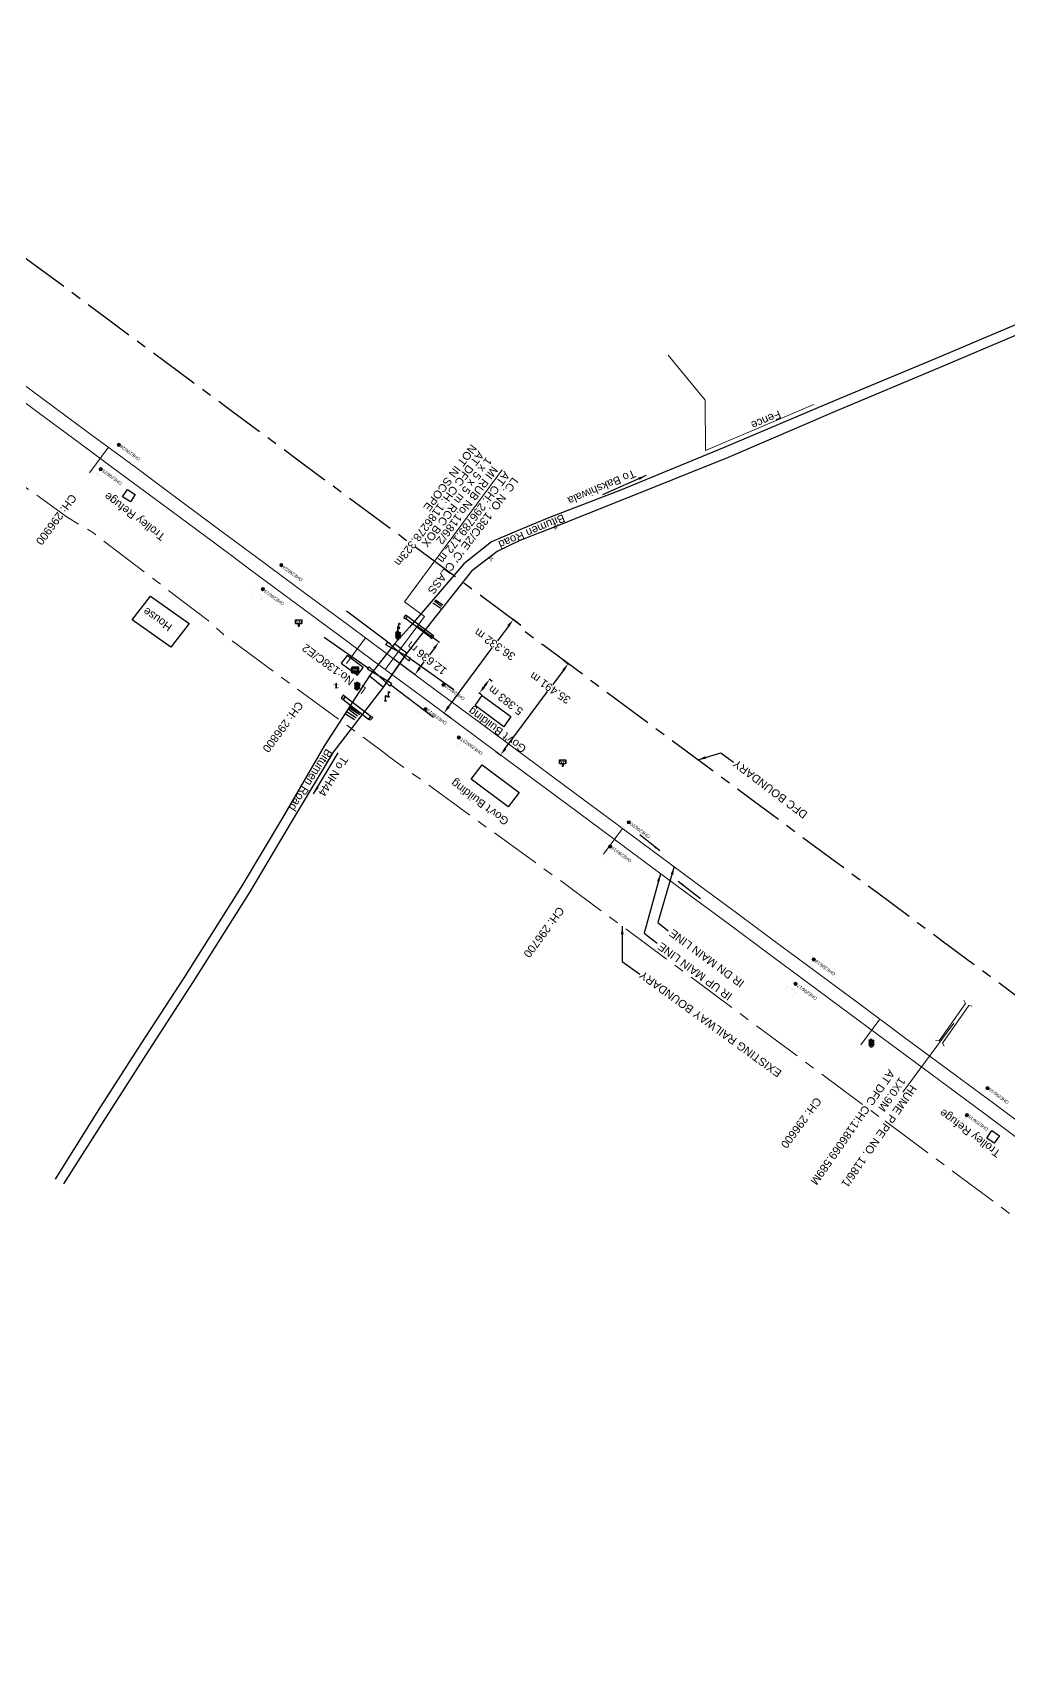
# Model space of a CAD drawing. Header units: metres. Extents: x 646303 to 662875, y 3366650 to 3378730.
# Drawn here: x 647268 to 647573, y 3377580 to 3378086 of the extents above; entities that cross this region are included whole.
import ezdxf
from ezdxf.enums import TextEntityAlignment as Align

# ---------------------------------------------------------------- set-up
doc = ezdxf.new("R2010")
doc.units = ezdxf.units.M
doc.header["$MEASUREMENT"] = 0
doc.header["$PDMODE"] = 3
doc.header["$PDSIZE"] = 0.5
doc.linetypes.add('CENTER', pattern=[50.8, 31.75, -6.35, 6.35, -6.35])
for name, color, linetype in [('ARCH', 7, 'Continuous'), ('DFCC Boundary', 6, 'CENTER'), ('Dimension', 10, 'Continuous'), ('Gate', 251, 'Continuous'), ('GOVT_BUILDING', 251, 'Continuous'), ('GRILL', 251, 'Continuous'), ('LAMP_POST', 7, 'Continuous'), ('LOCK', 251, 'Continuous'), ('NAME_BOARD', 251, 'Continuous'), ('PAVERS', 7, 'Continuous'), ('RESIDENTIAL_BL_PUC', 251, 'Continuous'), ('SIGN_BOARD', 251, 'Continuous'), ('SUB_ROAD_EDGE', 34, 'Continuous'), ('TOPO_GATE', 251, 'Continuous'), ('TOPO_HAND_PUMP', 8, 'Continuous'), ('TOPO_TEXT', 251, 'Continuous'), ('TRANSFORMER', 251, 'Continuous'), ('TROLLEY_STAND', 7, 'Continuous')]:
    doc.layers.add(name, color=color, linetype=linetype)
for name, color, linetype, lineweight in [('BRIDGE DETAILS PLAN', 7, 'Continuous', 0), ('Existing Chainage', 7, 'Continuous', 0), ('Existing IR Track', 143, 'Continuous', 0), ('Existing Railway Boundary', 7, 'CENTER', 0), ('FENCE', 251, 'F-LINE', 0), ('flow direction', 7, 'Continuous', 0), ('LC DETAILS IN PLAN', 7, 'Continuous', 0), ('OHE MAST', 8, 'Continuous', 0), ('OHE MAST TEXT', 8, 'Continuous', 0)]:
    doc.layers.add(name, color=color, linetype=linetype, lineweight=lineweight)
doc.styles.add('CUT-FILL', font='cut-fill.shx', dxfattribs={"height": 2})
doc.styles.add('NB', font='swissbo.ttf', dxfattribs={"height": 1.5})
doc.styles.get("Standard").update_dxf_attribs({"font": 'arial.ttf'})
doc.styles.add('Style-Arial', font='arial.ttf')
doc.linetypes.add('F-LINE', pattern='A,0.6,["X",Standard,S=0.3,R=0,X=0,Y=-0.15],0.1', length=0.7)
doc.dimstyles.new('DIM', dxfattribs={"dimtxt": 2.5, "dimasz": 2.5, "dimexe": 0.18, "dimexo": 0.0625, "dimgap": 0.09, "dimtad": 0, "dimtih": 1, "dimtoh": 1, "dimdec": 3, "dimzin": 0, "dimdsep": 46, "dimtxsty": 'Standard', "dimcen": 0.09, "dimadec": 0, "dimazin": 0, "dimtfac": 1, "dimtdec": 3, "dimtofl": 0, "dimtmove": 0, "dimatfit": 3, "dimfxl": 1, "dimtolj": 1, "dimtzin": 0, "dimarcsym": 0})
doc.dimstyles.new('ISO-25', dxfattribs={"dimtxt": 2.5, "dimasz": 2.5, "dimexe": 1.25, "dimexo": 0.625, "dimtad": 1, "dimtxsty": 'Standard', "dimcen": 2.5, "dimadec": 0, "dimazin": 0, "dimtfac": 1, "dimtmove": 0, "dimatfit": 3, "dimfxl": 1, "dimarcsym": 0})

# ---------------------------------------------------------------- blocks, each defined once
blk = doc.blocks.new('GT')
at = {"layer": 'Gate'}
for p, q in [((-0.5, -0.5), (-0.5, 0.5)), ((-0.5, 0.5), (0.5, -0.5)), ((0.5, 0.5), (0.5, -0.5))]:
    blk.add_line(p, q, dxfattribs=at)
blk.add_lwpolyline([(0.5, 0.5), (-0.5, -0.5)], dxfattribs=at)
blk = doc.blocks.new('HP')
at = {"color": 8}
for points, const_width in [([(-0.75, 1.03), (-0.75, 1.29), (0, 1.29)], 0.108), ([(0, 0.17), (0, 1.76)], 0.541), ([(-0.04, 1.67), (1.03, 1.06), (1.42, 1.03)], 0.0676)]:
    blk.add_lwpolyline(points, dxfattribs=dict(at, const_width=const_width))
at = {"color": 8, "const_width": 0.0676}
blk.add_lwpolyline([(0, 0.17), (-0.41, 0.17), (-0.41, 0), (0.41, 0), (0.41, 0.17)], close=True, dxfattribs=at)
blk = doc.blocks.new('LOCK')
for p, q in [((-0.98, 0.67, 213), (-0.98, -0.6, 213)), ((1.14, 0.67, 213), (-0.98, 0.67, 213)), ((-0.93, 0.62, 213), (-0.93, -0.55, 213)), ((1.09, 0.62, 213), (-0.93, 0.62, 213)), ((1.09, -0.55, 213), (1.09, 0.62, 213)), ((1.14, -0.6, 213), (1.14, 0.67, 213)), ((-0.98, -0.6, 213), (1.14, -0.6, 213)), ((-0.93, -0.55, 213), (1.09, -0.55, 213))]:
    blk.add_line(p, q)
at = {"style": 'CUT-FILL'}
blk.add_text('LOCK', height=0.3, dxfattribs=at).set_placement((-0.49, -0.1, 213))
blk = doc.blocks.new('LP')
for points in [[(0, 0), (0, 1.5)], [(0.25, 1.35), (0.44, 1.35)]]:
    blk.add_lwpolyline(points)
for centre, radius, start, end in [((0.07, 0.99), 0.519, 57.6425, 97.3165), ((0.34, 1.33), 0.094, 11.7012, 168.0476)]:
    blk.add_arc(centre, radius, start, end)
at = {"extrusion": (0, 0, -1)}
blk.add_ellipse((0, 0.01), major_axis=(0.308, 0), ratio=0.400495, dxfattribs=at)
blk.add_ellipse((0.35, 1.36), major_axis=(0.0017, 0.0438), ratio=0.461056, start_param=1.74022, end_param=4.575836)
blk = doc.blocks.new('NB')
for p, q in [((-0.98, 0.82), (-0.98, 1.98)), ((-0.98, 1.98), (0.98, 1.98)), ((-0.98, 0.82), (0.98, 0.82)), ((-0.13, 0.82), (-0.13, 0)), ((-0.13, 0), (0.13, 0)), ((0.13, 0.82), (0.13, 0)), ((0.98, 1.98), (0.98, 0.82))]:
    blk.add_line(p, q)
at = {"style": 'NB', "width": 1.025371}
blk.add_text('NB', height=0.988, dxfattribs=at).set_placement((0, 1.4), align=Align.MIDDLE)
blk = doc.blocks.new('SIG')
for color, points in [(1, [(-0.22, 0.42, 0.180295), (-0.01, 0.33, -0.00255), (0.01, 0.33, -0.00255), (0.02, 0.33, 0.180295), (0.23, 0.42, -0.002654), (0.25, 0.44, 0.184495), (0.33, 0.65, 1.000001), (-0.32, 0.65, 0.184495), (-0.24, 0.44, -0.002654)]), (2, [(0.23, -0.23, -0.002654), (0.25, -0.21, 0.184495), (0.33, 0.01, 1.000001), (-0.32, 0.01, 0.184495), (-0.24, -0.21, -0.002654), (-0.22, -0.23, 0.180295), (-0.01, -0.32, -0.00255), (0.01, -0.32, -0.00255), (0.02, -0.32, 0.180295)]), (3, [(0.23, -0.88, -0.002654), (0.25, -0.86, 0.184495), (0.33, -0.64, 1.000001), (-0.32, -0.64, 0.184495), (-0.24, -0.86, -0.002654), (-0.22, -0.88, 0.395599)])]:
    blk.add_hatch(color=color).paths.add_polyline_path(points)
for p, q in [((-0.31, 0.98), (-0.32, -0.9)), ((0.33, -0.9), (0.32, 0.98))]:
    blk.add_line(p, q)
for points in [[(-0.31, 0.98), (-0.81, 0.98, 0.198758), (-0.42, 0.41, 0.003814), (-0.31, 0.39, 0.003814)], [(-0.31, 0.33), (-0.81, 0.33, 0.198758), (-0.42, -0.23, 0.003727), (-0.32, -0.26, 0.003727)], [(0.32, 0.98), (0.82, 0.98, -0.198758), (0.44, 0.41, -0.003814), (0.32, 0.39, -0.003814)], [(0.32, 0.33), (0.82, 0.33, -0.198758), (0.44, -0.23, -0.003727), (0.33, -0.26, -0.003727)], [(-0.32, -0.32), (-0.81, -0.32, 0.198758), (-0.42, -0.88, 0.003639), (-0.32, -0.9)], [(0.33, -0.32), (0.82, -0.32, -0.198758), (0.44, -0.88, -0.003639), (0.33, -0.9)]]:
    blk.add_lwpolyline(points, format="xyb")
for centre, radius, start, end in [((0.01, 0.91), 0.324, 12.4049, 167.5951), ((0.01, 0.81), 0.357, 27.7578, 152.2422), ((0.01, -0.9), 0.324, 181.4572, 358.5428)]:
    blk.add_arc(centre, radius, start, end)
blk = doc.blocks.new('TSB')
at = {"const_width": 0.132}
blk.add_lwpolyline([(-0.51, 0.84), (0.54, 0.84), (0, 1.85)], close=True, dxfattribs=at)
at = {"const_width": 0.142}
blk.add_lwpolyline([(0, 0.84), (0, 0)], dxfattribs=at)
blk = doc.blocks.new('OHE MAST')
h = blk.add_hatch(color=256)
edge = h.paths.add_edge_path()
edge.add_arc((0, 0), 0.514, 0, 360)
at = {"const_width": 0.01, "flags": 128}
for points in [[(1.5, 3.5), (1.5, 2), (-1.5, 2), (-1.5, 3.5)], [(0, 2), (0, 0)]]:
    blk.add_lwpolyline(points, dxfattribs=at)
blk.add_circle((0, 0), 0.514)
blk = doc.blocks.new('*D7279')
at = {"layer": 'Defpoints', "color": 0, "transparency": 16777216}
for p in [(647410.72, 3377883.47), (647411.6, 3377882.82), (647408.4, 3377878.49, 267.94)]:
    blk.add_point(p, dxfattribs=at)
at = {"layer": 'Dimension', "color": 0, "lineweight": -2, "transparency": 16777216}
for p, q in [((647409, 3377881.15), (647409.23, 3377881.46)), ((647411.55, 3377882.85), (647410.57, 3377883.58)), ((647408.35, 3377878.53), (647407.37, 3377879.25))]:
    blk.add_line(p, q, dxfattribs=at)
at = {"layer": 'Dimension', "color": 0, "transparency": 16777216}
for points in [[(647408.67, 3377881.4), (647409.34, 3377880.9), (647407.52, 3377879.14)], [(647408.9, 3377881.71), (647409.57, 3377881.21), (647410.72, 3377883.47)]]:
    blk.add_solid(points, dxfattribs=at)
at = {"layer": 'Dimension', "color": 0, "lineweight": 0, "transparency": 16777216, "insert": (647415.76, 3377876.92), "char_height": 2.5, "attachment_point": 5, "rotation": 142}
blk.add_mtext('\\A1;5.383 m', dxfattribs=at)
blk = doc.blocks.new('*D7049')
at = {"layer": 'Defpoints', "color": 0, "transparency": 16777216}
for p in [(647388.18, 3377900.15), (647394.91, 3377895.17), (647380.66, 3377889.99)]:
    blk.add_point(p, dxfattribs=at)
at = {"layer": 'Dimension', "color": 0, "lineweight": -2, "transparency": 16777216}
for p, q in [((647388.23, 3377900.11), (647395.06, 3377895.06)), ((647393.42, 3377893.16), (647391.97, 3377891.19)), ((647380.71, 3377889.96), (647387.54, 3377884.9)), ((647388.88, 3377887.02), (647390.34, 3377888.99))]:
    blk.add_line(p, q, dxfattribs=at)
at = {"layer": 'Dimension', "color": 0, "transparency": 16777216}
for points in [[(647393.09, 3377893.41), (647393.76, 3377892.91), (647394.91, 3377895.17)], [(647388.55, 3377887.27), (647389.22, 3377886.77), (647387.39, 3377885.01)]]:
    blk.add_solid(points, dxfattribs=at)
at = {"layer": 'Dimension', "color": 0, "lineweight": 0, "transparency": 16777216, "insert": (647391.15, 3377890.09), "char_height": 2.5, "attachment_point": 5, "rotation": 142}
blk.add_mtext('\\A1;12.636 m', dxfattribs=at)
blk = doc.blocks.new('*D7026')
at = {"layer": 'Defpoints', "color": 0, "linetype": 'Continuous', "ltscale": 0.5, "transparency": 16777216}
for p in [(647433.75, 3377889.51), (647435.29, 3377888.37), (647412.63, 3377860.99)]:
    blk.add_point(p, dxfattribs=at)
at = {"layer": 'DFCC Boundary', "color": 0, "linetype": 'Continuous', "lineweight": -2, "ltscale": 0.5, "transparency": 16777216}
for p, q in [((647433.8, 3377886.36), (647430.48, 3377881.89)), ((647433.8, 3377889.47), (647435.43, 3377888.26)), ((647415.65, 3377861.86), (647428.86, 3377879.69)), ((647412.68, 3377860.95), (647414.31, 3377859.75))]:
    blk.add_line(p, q, dxfattribs=at)
at = {"layer": 'DFCC Boundary', "color": 0, "linetype": 'Continuous', "ltscale": 0.5, "transparency": 16777216}
for points in [[(647433.46, 3377886.61), (647434.13, 3377886.11), (647435.29, 3377888.37)], [(647415.32, 3377862.11), (647415.99, 3377861.61), (647414.16, 3377859.85)]]:
    blk.add_solid(points, dxfattribs=at)
at = {"layer": 'DFCC Boundary', "color": 0, "linetype": 'Continuous', "ltscale": 0.5, "transparency": 16777216, "insert": (647429.67, 3377880.79), "char_height": 2.5, "attachment_point": 5, "rotation": 145}
blk.add_mtext('\\A1;35.491 m', dxfattribs=at)
blk = doc.blocks.new('*D7031')
at = {"layer": 'Defpoints', "color": 0, "linetype": 'Continuous', "ltscale": 0.5, "transparency": 16777216}
for p in [(647418.1, 3377902.15), (647420.31, 3377900.52), (647398.68, 3377871.33)]:
    blk.add_point(p, dxfattribs=at)
at = {"layer": 'DFCC Boundary', "color": 0, "linetype": 'Continuous', "lineweight": -2, "ltscale": 0.5, "transparency": 16777216}
for p, q in [((647420.26, 3377900.55), (647417.96, 3377902.26)), ((647416.61, 3377900.14), (647413.17, 3377895.5)), ((647397.96, 3377874.97), (647411.54, 3377893.3)), ((647398.63, 3377871.36), (647396.32, 3377873.07))]:
    blk.add_line(p, q, dxfattribs=at)
at = {"layer": 'DFCC Boundary', "color": 0, "linetype": 'Continuous', "ltscale": 0.5, "transparency": 16777216}
for points in [[(647416.28, 3377900.39), (647416.95, 3377899.9), (647418.1, 3377902.15)], [(647397.62, 3377875.22), (647398.29, 3377874.72), (647396.47, 3377872.96)]]:
    blk.add_solid(points, dxfattribs=at)
at = {"layer": 'DFCC Boundary', "color": 0, "linetype": 'Continuous', "ltscale": 0.5, "transparency": 16777216, "insert": (647412.36, 3377894.4), "char_height": 2.5, "attachment_point": 5, "rotation": 145}
blk.add_mtext('\\A1;36.332 m', dxfattribs=at)

msp = doc.modelspace()

# ---------------------------------------------------------------- linework, layer by layer
at = {"layer": 'ARCH', "linetype": 'Continuous'}
for points in [[(647383.89, 3377902.732, 268.349), (647384.532, 3377902.41, 268.349), (647385.13, 3377903.259, 268.347), (647384.488, 3377903.581, 268.347)], [(647392.784, 3377897.48, 268.321), (647392.222, 3377896.678, 268.329), (647384.532, 3377902.41, 268.349), (647385.13, 3377903.259, 268.347)], [(647392.784, 3377897.48, 268.321), (647392.222, 3377896.678, 268.329), (647392.73, 3377896.23, 268.333), (647393.292, 3377897.032, 268.333)], [(647364.366, 3377877.631, 268.06), (647365.022, 3377877.2, 268.077), (647365.664, 3377878.069, 268.069), (647365.0078, 3377878.5001, 268.069)], [(647373.667, 3377871.865, 268.198), (647365.664, 3377878.069, 268.069), (647365.022, 3377877.2, 268.077), (647372.942, 3377871.078, 268.167)], [(647374.271, 3377871.587, 268.195), (647373.667, 3377871.865, 268.198), (647372.942, 3377871.078, 268.167), (647373.546, 3377870.8, 268.167)]]:
    msp.add_polyline3d(points, close=True, dxfattribs=at)
at = {"layer": 'BRIDGE DETAILS PLAN', "color": 1, "linetype": 'Continuous'}
for points in [[(647550.1096, 3377770.7581), (647551.2223, 3377770.5572), (647559.4681, 3377782.2593), (647558.905, 3377783.2398)], [(647552.7637, 3377768.8872), (647552.2006, 3377769.8676), (647560.4509, 3377781.5665), (647561.5636, 3377781.3656)]]:
    msp.add_lwpolyline(points, dxfattribs=at)
at = {"layer": 'BRIDGE DETAILS PLAN', "color": 10, "linetype": 'Continuous'}
msp.add_lwpolyline([(647555.8353, 3377776.0628), (647539.8995, 3377754.5318)], dxfattribs=at)
at = {"layer": 'DFCC Boundary', "ltscale": 0.5, "flags": 128}
msp.add_lwpolyline([(655695.597, 3371812.1897), (655640.8822, 3371912.823), (655580.0449, 3371996.7158), (655509.7792, 3372062.0857), (655426.9534, 3372113.9756), (655342.6069, 3372167.9462), (655257.8854, 3372221.2222), (655173.2688, 3372275.363), (655087.3459, 3372327.2788), (655002.8598, 3372380.6107), (654914.5097, 3372429.9473), (654741.1355, 3372529.4419), (654650.033, 3372576.4159), (654568.6995, 3372626.155), (654571.9877, 3372630.6369), (654391.4686, 3372756.327), (654377.1337, 3372736.8494), (654004.4289, 3373016.6995), (654007.7887, 3373020.6424), (653690.5739, 3373253.6486), (653690.5425, 3373253.6059), (653433.8132, 3373453.1485), (653440.7668, 3373462.5592), (653208.8394, 3373636.5534), (653216.1698, 3373646.5105), (653142.1983, 3373700.8896), (653053.6963, 3373771.1122), (652994.4341, 3373810.5255), (652929.3691, 3373859.5713), (652860.9168, 3373902.1103), (652749.6028, 3373984.4705), (652631.2396, 3374070.7175), (652636.2281, 3374078.1704), (652537.912, 3374145.7283), (652392.904, 3374241.2711), (652388.7719, 3374235.6812), (652308.569, 3374304.8076), (652315.9256, 3374314.7669), (652103.9815, 3374448.7876), (652083.1937, 3374464.1943), (652072.7494, 3374471.9329), (652052.3219, 3374487.0684), (652038.1897, 3374497.5387), (652024.0173, 3374508.0388), (652009.8347, 3374518.5254), (651995.6683, 3374529), (651981.7515, 3374539.2836), (651967.8828, 3374549.5317), (651954.6903, 3374559.2866), (651941.4997, 3374569.04), (651923.9377, 3374582.0168), (651906.3215, 3374595.0337), (651892.0868, 3374605.5547), (651877.7985, 3374616.1153), (651861.6288, 3374628.0564), (651845.5071, 3374639.9619), (651829.5757, 3374651.7544), (651824.7911, 3374655.296), (651813.6747, 3374663.5244), (651797.4592, 3374675.4968), (651792.6217, 3374679.0685), (651809.3453, 3374701.6999), (651798.0335, 3374710.0518), (651782.3495, 3374721.6444), (651766.6655, 3374733.2369), (651750.5163, 3374745.1875), (651734.3118, 3374757.179), (651717.3274, 3374769.6994), (651700.4625, 3374782.1317), (651684.6001, 3374793.8578), (651668.5938, 3374805.6902), (651652.6806, 3374817.4203), (651636.8173, 3374829.1137), (651620.9269, 3374840.8662), (651604.9647, 3374852.6718), (651588.7459, 3374864.6312), (651572.5882, 3374876.5455), (651556.6943, 3374888.2868), (651540.8409, 3374899.9983), (651524.5553, 3374912.0488), (651508.2568, 3374924.109), (651492.7938, 3374935.5157), (651477.3997, 3374946.8715), (651461.3291, 3374958.7436), (651445.2311, 3374970.6359), (651429.3555, 3374982.3615), (651413.4375, 3374994.1184), (651396.6322, 3375006.522), (651379.7761, 3375018.963), (651363.6644, 3375030.8565), (651352.7728, 3375038.8965), (651331.6522, 3375054.4784), (651315.7738, 3375066.1947), (651299.7306, 3375078.0412), (651283.6239, 3375089.9346), (651273.9044, 3375097.1057), (651264.2377, 3375104.2378), (651243.4187, 3375119.6324), (651222.5077, 3375135.095), (651201.5462, 3375150.5784), (651180.4926, 3375166.1298), (651161.7365, 3375179.9701), (651143.0969, 3375193.7244), (651126.6442, 3375205.9373), (651110.0563, 3375218.2505), (651088.7204, 3375233.9244), (651067.5473, 3375249.4788), (651049.4448, 3375262.8672), (651031.0656, 3375276.4601), (651013.3004, 3375289.5618), (650995.6557, 3375302.5748), (650975.556, 3375317.4171), (650955.4878, 3375332.2363), (650948.8014, 3375337.1771), (650951.4372, 3375340.7501), (650937.0874, 3375351.3535), (650916.0918, 3375366.8677), (650897.9224, 3375380.2929), (650879.805, 3375393.6796), (650866.8386, 3375403.2309), (650853.9116, 3375412.7532), (650835.5886, 3375426.289), (650817.2946, 3375439.8035), (650797.968, 3375454.1206), (650778.7222, 3375468.3781), (650760.7655, 3375481.6337), (650742.8011, 3375494.8949), (650723.0807, 3375509.4255), (650703.3693, 3375523.9495), (650688.6613, 3375534.8372), (650673.8463, 3375545.804), (650653.7938, 3375560.6295), (650633.6894, 3375575.4932), (650612.6421, 3375591.0542), (650592.0153, 3375606.3042), (650570.0328, 3375622.5591), (650548.5001, 3375638.4814), (650530.5234, 3375651.793), (650512.3606, 3375665.2423), (650494.7465, 3375678.2665), (650476.9008, 3375691.462), (650459.2976, 3375704.4721), (650441.3132, 3375717.7633), (650427.1261, 3375728.1319), (650413.8099, 3375737.864), (650402.677, 3375746.2697), (650389.8486, 3375755.6668), (650377.7322, 3375764.5425), (650360.7275, 3375777.1141), (650343.7744, 3375789.6482), (650325.0342, 3375803.5254), (650306.3109, 3375817.39), (650287.6225, 3375831.2124), (650268.717, 3375845.1957), (650250.337, 3375858.8009), (650231.8256, 3375872.5033), (650215.4559, 3375884.6355), (650199.261, 3375896.6381), (650189.9351, 3375903.5429), (650184.6476, 3375907.4517), (650170.3331, 3375918.0338), (650153.2211, 3375930.7288), (650135.9365, 3375943.5518), (650119.2313, 3375955.9159), (650102.3769, 3375968.3905), (650085.2738, 3375981.0461), (650068.2078, 3375993.6742), (650052.7787, 3376005.1011), (650037.4384, 3376016.4621), (650022.1728, 3376027.766), (650006.9632, 3376039.0283), (649974.7512, 3376062.8762), (649961.4537, 3376072.7117), (649948.2091, 3376082.508), (649944.476, 3376085.2722), (649918.728, 3376050.5341), (649909.4316, 3376057.4177), (649896.4092, 3376067.0604), (649893.7832, 3376069.0128), (649891.1645, 3376070.9437), (649888.4639, 3376072.9569), (649875.744, 3376082.3694), (649867.5551, 3376088.4016), (649853.4118, 3376098.8745), (649839.2513, 3376109.3603), (649829.0749, 3376116.9005), (649827.2194, 3376118.2675), (649818.0867, 3376125.0366), (649808.8566, 3376131.8779), (649793.2502, 3376143.4201), (649777.6288, 3376154.9733), (649763.6321, 3376165.3144), (649749.5741, 3376175.7007), (649733.9228, 3376187.2754), (649718.3343, 3376198.8036), (649705.3241, 3376208.4391), (649692.3703, 3376218.0327), (649678.0208, 3376228.6769), (649663.5747, 3376239.3366), (649646.4625, 3376252.0623), (649634.6272, 3376260.744), (649624.9192, 3376267.9946), (649615.0208, 3376275.3876), (649599.9831, 3376286.4834), (649588.9857, 3376294.598), (649590.032, 3376296.0132), (649586.1685, 3376298.8639), (649569.3593, 3376311.3207), (649552.641, 3376323.7102), (649537.2353, 3376335.0739), (649521.9792, 3376346.327), (649506.2408, 3376358.0035), (649490.3575, 3376369.7875), (649475.7578, 3376380.5673), (649461.1933, 3376391.3211), (649445.4753, 3376402.9572), (649429.8494, 3376414.5253), (649414.4906, 3376425.9209), (649378.3483, 3376452.6365), (649368.4603, 3376459.9984), (649352.6509, 3376471.6682), (649336.6992, 3376483.4434), (649322.3941, 3376494.1037), (649307.6557, 3376505.0862), (649290.8736, 3376517.4208), (649273.972, 3376529.8435), (649258.1992, 3376541.4854), (649242.2966, 3376553.2232), (649226.5432, 3376564.8634), (649210.8826, 3376576.435), (649195.2207, 3376588.0769), (649179.5326, 3376599.7383), (649164.9134, 3376610.5118), (649150.5177, 3376621.1205), (649135.415, 3376632.3287), (649120.2337, 3376643.5954), (649107.8929, 3376652.6743), (649095.5927, 3376661.7234), (649079.5687, 3376673.5769), (649063.4846, 3376685.4748), (649046.5651, 3376697.9756), (649029.6506, 3376710.4727), (649013.3465, 3376722.5351), (648996.9805, 3376734.6431), (648980.3936, 3376746.8979), (648963.6626, 3376759.259), (648946.7453, 3376771.7643), (648929.6945, 3376784.3682), (648913.5118, 3376796.3614), (648897.2206, 3376808.435), (648876.2496, 3376823.9678), (648855.1325, 3376839.6089), (648839.3985, 3376851.2044), (648823.6596, 3376862.8037), (648806.187, 3376875.7235), (648788.7814, 3376888.5937), (648772.4766, 3376900.6763), (648756.1277, 3376912.7915), (648748.6058, 3376918.3049), (648733.321, 3376929.6306), (648718.1841, 3376940.8501), (648694.1574, 3376958.9078), (648686.9154, 3376964.1595), (648685.9321, 3376964.8321), (648667.95, 3376978.2197), (648649.3198, 3376992.1471), (648633.5557, 3377003.8368), (648617.684, 3377015.6038), (648613.3865, 3377018.7718), (648613.1308, 3377018.4261), (648605.39, 3377024.1325), (648593.439, 3377032.9404), (648576.5994, 3377045.3816), (648559.8787, 3377057.7351), (648542.9247, 3377070.3132), (648525.9483, 3377082.908), (648511.3109, 3377093.7409), (648496.5572, 3377104.6599), (648477.562, 3377118.7172), (648458.5464, 3377132.7896), (648451.3349, 3377138.2101), (648435.5918, 3377149.862), (648422.1096, 3377159.9046), (648408.3664, 3377170.0637), (648394.6863, 3377180.1761), (648381.6588, 3377189.818), (648368.6059, 3377199.4787), (648354.1188, 3377210.196), (648339.6473, 3377220.9017), (648325.8166, 3377231.1386), (648311.9735, 3377241.3853), (648297.2469, 3377252.2824), (648283.6168, 3377262.3688), (648282.6002, 3377260.9951), (648281.5015, 3377261.8082), (648268.446, 3377271.4578), (648255.3849, 3377281.1115), (648243.3023, 3377290.0413), (648231.5826, 3377298.7116), (648230.1246, 3377299.843), (648216.137, 3377310.1827), (648202.3989, 3377320.3379), (648187.9045, 3377331.0225), (648173.4524, 3377341.7035), (648159.964, 3377351.7009), (648146.3755, 3377361.7726), (648132.3698, 3377372.1252), (648118.3132, 3377382.5155), (648104.5683, 3377392.6752), (648090.8453, 3377402.8186), (648079.0331, 3377411.5788), (648067.1746, 3377420.3734), (648052.1864, 3377431.461), (648037.1291, 3377442.5999), (648023.4384, 3377452.7367), (648009.6421, 3377462.9518), (647998.5681, 3377471.1475), (647977.6651, 3377486.6371), (647970.8013, 3377491.7424), (647954.3046, 3377504.0127), (647940.5645, 3377514.1537), (647927.1436, 3377524.0583), (647912.5029, 3377534.9198), (647897.7662, 3377545.8524), (647883.3488, 3377556.5286), (647868.9785, 3377567.1699), (647855.3948, 3377577.2425), (647841.7032, 3377587.3948), (647828.8284, 3377596.8277), (647815.9828, 3377606.2395), (647798.869, 3377618.9232), (647787.996, 3377626.9816), (647769.1212, 3377640.9619), (647756.6675, 3377650.183), (647742.624, 3377660.5991), (647728.5049, 3377671.0713), (647713.635, 3377682.0926), (647698.699, 3377693.1628), (647681.9918, 3377705.517), (647665.4025, 3377717.7839), (647652.0515, 3377727.6811), (647638.8028, 3377737.5025), (647625.2604, 3377747.546), (647611.724, 3377757.585), (647601.846, 3377764.9047), (647586.5632, 3377776.2354), (647574.9107, 3377784.8659), (647552.1318, 3377801.7377), (647544.5766, 3377807.3492), (647531.2096, 3377817.2774), (647518.7824, 3377826.4783), (647506.3678, 3377835.6698), (647493.0662, 3377845.5438), (647479.7149, 3377855.4547), (647466.3541, 3377865.3556), (647452.9886, 3377875.26), (647440.1702, 3377884.755), (647427.3392, 3377894.2595), (647421.9004, 3377898.2902), (647422.4016, 3377898.9655), (647413.1507, 3377905.8213), (647398.5546, 3377916.6386), (647385.2867, 3377926.4568), (647372.1159, 3377936.2032), (647357.4127, 3377947.1112), (647351.2811, 3377951.6601), (647330.0092, 3377967.4105), (647317.4471, 3377976.6964), (647304.414, 3377986.3606), (647291.335, 3377996.0589), (647278.7541, 3378005.3917), (647266.0777, 3378014.7954), (647252.9457, 3378024.4462), (647239.9839, 3378033.9719), (647225.7512, 3378044.5255), (647211.5179, 3378055.0796), (647196.511, 3378066.208), (647181.4966, 3378077.3419), (647167.7872, 3378087.5064), (647154.0498, 3378097.6917), (647140.7668, 3378107.5414), (647127.4862, 3378117.3893), (647113.2521, 3378127.9375), (647099.0375, 3378138.4713), (647085.0268, 3378148.8592), (647070.9977, 3378159.2608), (647056.5444, 3378169.9697), (647042.0873, 3378180.6814), (647027.5624, 3378191.4464), (647013.0728, 3378202.1851), (646999.864, 3378211.9684), (646986.6741, 3378221.7376), (646973.6148, 3378231.4185), (646960.4875, 3378241.1499), (646945.7953, 3378252.0414), (646931.0256, 3378262.9902), (646930.6274, 3378263.2852), (646951.9475, 3378292.0562)], dxfattribs=at)
at = {"layer": 'Existing Chainage', "color": 0, "linetype": 'Continuous', "lineweight": 13, "flags": 128}
for points in [[(647285.6886, 3377947.9687), (647291.6382, 3377956.0062)], [(647366.0095, 3377888.403), (647371.961, 3377896.4391)], [(647446.3394, 3377828.8618), (647452.2988, 3377836.8922)], [(647526.6973, 3377769.3305), (647532.6511, 3377777.3649)]]:
    msp.add_lwpolyline(points, dxfattribs=at)
at = {"layer": 'Existing IR Track', "flags": 128}
for points in [[(647257.1079, 3377976.212), (647269.6888, 3377966.8792), (647282.7736, 3377957.1766), (647295.8286, 3377947.4961), (647308.4125, 3377938.1941), (647329.661, 3377922.461), (647335.7655, 3377917.9322), (647350.4864, 3377907.0111), (647363.6749, 3377897.2516), (647376.9427, 3377887.4334), (647391.5182, 3377876.6315), (647406.2074, 3377865.7453), (647419.045, 3377856.236), (647431.8634, 3377846.7409), (647445.2233, 3377836.8406), (647458.5841, 3377826.9398), (647471.912, 3377817.0462), (647485.2314, 3377807.159), (647497.6638, 3377797.9543), (647510.0693, 3377788.7695), (647523.4146, 3377778.8575), (647530.9888, 3377773.2318), (647553.7867, 3377756.3459), (647565.4396, 3377747.7152), (647580.7085, 3377736.3947)], [(647259.6776, 3377979.669), (647271.9843, 3377970.5547), (647285.3592, 3377960.6541), (647300.1078, 3377949.7367), (647310.9791, 3377941.6491), (647324.7587, 3377931.398), (647338.3131, 3377921.3592), (647353.3076, 3377910.2537), (647366.2272, 3377900.6855), (647379.4087, 3377890.9233), (647394.065, 3377880.0575), (647408.6324, 3377869.2577), (647421.5909, 3377859.6608), (647434.5751, 3377850.0449), (647447.7632, 3377840.258), (647461.1575, 3377830.3181), (647474.461, 3377820.4726), (647487.8625, 3377810.5546), (647500.2214, 3377801.3964), (647512.5122, 3377792.2885), (647525.9814, 3377782.3074), (647540.0992, 3377771.8456), (647556.354, 3377759.8015), (647568.1622, 3377751.0521), (647583.2845, 3377739.8576)]]:
    msp.add_lwpolyline(points, dxfattribs=at)
at = {"layer": 'Existing Railway Boundary', "ltscale": 0.5, "flags": 128}
msp.add_lwpolyline([(646392.1468, 3378591.2261), (646396.278, 3378587.827), (646429.651, 3378563.418), (646508.624, 3378505.748), (646567.005, 3378462.112), (646623.834, 3378415.482), (646669.109, 3378384.322), (646783.715, 3378301.571), (646838.51, 3378262.658), (646952.965, 3378175.311), (647008.322, 3378137.109), (647042.48, 3378108.182), (647061.492, 3378093.308), (647116.071, 3378054.446), (647172.63, 3378010.839), (647203.302, 3377988.485), (647278.805, 3377934.138), (647286.816, 3377929.324), (647322.757, 3377901.879), (647327.453, 3377897.612), (647377.707, 3377860.589), (647378.814, 3377859.734), (647437.901, 3377816.941), (647606.644, 3377691.844), (647666.769, 3377648.092), (647794.937, 3377549.687), (647975.1074, 3377413.5011), (647977.8017, 3377417.0657), (648027.4338, 3377380.0062), (648110.3973, 3377319.5954), (648183.2081, 3377266.1501), (648191.8776, 3377258.0726), (648269.3864, 3377190.3732), (648349.8663, 3377128.7481), (648429.2911, 3377068.0894), (648510.0332, 3377005.89), (648593.7861, 3376946.3385), (648703.2639, 3376868.3893), (648785.9497, 3376807.1919), (648843.0976, 3376764.9217), (648884.3359, 3376734.4192), (648925.4213, 3376703.4942), (649003.8619, 3376641.5777), (649085.6243, 3376580.268), (649160.7342, 3376521.6531), (649159.399, 3376518.699), (649597.03, 3376195.673), (649628.576, 3376173.111), (649858.736, 3376011.074), (649859.639, 3376011.308), (649903.9096, 3375976.0332), (649983.9778, 3375912.8788), (650064.087, 3375849.8458), (650145.5828, 3375789.5147), (650203.6992, 3375747.6273), (650229.1146, 3375729.8999), (650311.1336, 3375670.8996), (650393.4676, 3375613.5658), (650474.1888, 3375553.4634), (650558.5306, 3375491.2802), (650640.5125, 3375430.4873), (650721.5874, 3375369.5602), (650805.2992, 3375310.9776), (650888.8131, 3375251.7425), (650970.5637, 3375191.0218), (650979.148, 3375182.473), (651022.914, 3375150.971), (651049.438, 3375131.658), (651080.6121, 3375108.7365), (651121.6394, 3375080.124), (651162.5065, 3375051.934), (651219.8827, 3375012.3945), (651276.5566, 3374969.1448), (651325.3169, 3374928.7321), (651378.6731, 3374889.2566), (651430.8267, 3374849.9676), (651482.8933, 3374810.1206), (651533.9278, 3374772.1437), (651588.1143, 3374733.5561), (651641.577, 3374695.4503), (651693.877, 3374656.8656), (651742.5416, 3374622.3281)], dxfattribs=at)
at = {"layer": 'FENCE'}
for p, q in [((647478.078, 3377970.677, 266.8), (647466.483, 3377984.778, 266.8)), ((647478.186, 3377955.014, 267.118), (647478.078, 3377970.677, 266.8)), ((647512.01, 3377969.338, 266.575), (647478.186, 3377955.014, 267.118))]:
    msp.add_line(p, q, dxfattribs=at)
at = {"layer": 'GOVT_BUILDING', "linetype": 'Continuous'}
for points in [[(647369.479, 3377884.83, 268.056), (647371.222, 3377887.205, 268.78), (647366.208, 3377890.946, 268.656), (647364.4131, 3377888.5003, 268.656)], [(647415.199, 3377868.7, 267.96), (647406.237, 3377875.328, 268.022), (647408.397, 3377878.49, 267.942), (647417.3591, 3377871.8619, 267.942)], [(647404.958, 3377852.299, 267.53), (647408.374, 3377856.807, 267.69), (647419.98, 3377848.141, 267.743), (647416.5626, 3377843.6312, 267.743)]]:
    msp.add_polyline3d(points, close=True, dxfattribs=at)
at = {"layer": 'GRILL', "linetype": 'Continuous'}
for points in [[(647379.795, 3377894.474, 268.363), (647366.026, 3377904.759, 267.774)], [(647359.05, 3377896.674, 267.721), (647372.858, 3377887.029, 268.345)], [(647399.582, 3377880.254, 267.918), (647385.52, 3377890.255, 268.41)], [(647393.178, 3377871.557, 267.818), (647379.825, 3377881.791, 268.378)]]:
    msp.add_polyline3d(points, dxfattribs=at)
at = {"layer": 'LC DETAILS IN PLAN', "linetype": 'Continuous', "lineweight": 0, "flags": 128}
msp.add_lwpolyline([(647414.7087, 3377948.9494), (647384.1334, 3377907.6925), (647390.3611, 3377903.0772), (647378.1206, 3377886.5604)], dxfattribs=at)
at = {"layer": 'PAVERS', "linetype": 'Continuous'}
msp.add_polyline3d([(647384.926, 3377891.716, 268.343), (647381.053, 3377894.584, 268.381), (647373.198, 3377884.584, 268.236), (647377.573, 3377881.084, 268.183)], close=True, dxfattribs=at)
at = {"layer": 'RESIDENTIAL_BL_PUC', "linetype": 'Continuous'}
msp.add_polyline3d([(647299.057, 3377902.039, 266.662), (647304.796, 3377909.479, 266.33), (647316.875, 3377900.979, 266.281), (647311.1324, 3377893.5344, 266.281)], close=True, dxfattribs=at)
at = {"layer": 'SUB_ROAD_EDGE', "linetype": 'Continuous'}
for points in [[(647581.246, 3377996.831, 267.536), (647549.957, 3377983.679, 267.495), (647518.666, 3377970.608, 267.476), (647484.033, 3377955.889, 267.269), (647451.401, 3377942.479, 267.212), (647429.498, 3377934.011, 267.18), (647418.368, 3377929.432, 267.148), (647411.322, 3377926.409, 267.173), (647402.672, 3377919.546, 267.19), (647385.68, 3377899.828, 268.258), (647381.056, 3377894.576, 268.381), (647373.199, 3377884.574, 268.237), (647359.181, 3377862.79, 267.255), (647345.991, 3377840.182, 266.797), (647333.017, 3377818.504, 266.83), (647315.407, 3377790.594, 267.127), (647301.741, 3377769.584, 267.023), (647288.293, 3377748.643, 266.933), (647275.005, 3377727.377, 266.789)], [(647582.168, 3377993.985, 267.607), (647551.224, 3377980.837, 267.54), (647519.436, 3377967.519, 267.51), (647485.286, 3377952.851, 267.376), (647452.016, 3377939.427, 267.256), (647430.893, 3377931.039, 267.245), (647420.186, 3377926.871, 267.19), (647413.085, 3377923.466, 267.136), (647405.126, 3377917.336, 267.217), (647388.92, 3377896.922, 268.285), (647384.915, 3377891.716, 268.344), (647377.552, 3377881.105, 268.184), (647361.884, 3377860.737, 267.185), (647348.725, 3377838.824, 266.859), (647335.796, 3377817.069, 266.846), (647318.023, 3377788.93, 267.153), (647304.29, 3377767.677, 267.015), (647290.889, 3377746.774, 266.866), (647277.563, 3377725.835, 266.767)]]:
    msp.add_polyline3d(points, dxfattribs=at)
at = {"layer": 'SUB_ROAD_EDGE'}
for points in [[(647393.012, 3377907.429, 267.598), (647395.501, 3377905.75, 267.589)], [(647395.709, 3377906.243, 267.621), (647393.507, 3377907.94, 267.602)], [(647393.798, 3377908.382, 267.546), (647396.109, 3377906.725, 267.562)], [(647370.491, 3377872.857, 267.865), (647367.041, 3377875.086, 267.921)], [(647368.576, 3377870.826, 267.747), (647365.682, 3377872.664, 267.776)], [(647366.162, 3377873.455, 267.896), (647369.056, 3377871.454, 267.859)], [(647369.454, 3377872.003, 267.833), (647366.564, 3377874.223, 267.87)], [(647366.765, 3377874.694, 267.902), (647370.19, 3377872.457, 267.858)], [(647370.491, 3377872.857, 267.865), (647366.848, 3377874.874, 267.985)]]:
    msp.add_polyline3d(points, dxfattribs=at)
at = {"layer": 'TROLLEY_STAND', "linetype": 'Continuous'}
for points in [[(647296.085, 3377940.482, 267.834), (647297.58, 3377942.823, 267.798), (647300.018, 3377941.241, 267.796), (647298.5229, 3377938.8998, 267.796)], [(647566.063, 3377740.191, 268.042), (647567.687, 3377742.558, 268.156), (647570.046, 3377740.897, 268.088), (647568.4207, 3377738.5281, 268.088)]]:
    msp.add_polyline3d(points, close=True, dxfattribs=at)

# ---------------------------------------------------------------- block references
at = {"layer": 'LAMP_POST', "linetype": 'Continuous'}
for p in [(647382.396, 3377899.44, 268.368), (647382.021, 3377898.46, 268.346), (647378.243, 3377876.807, 268.194), (647379.182, 3377878.082, 268.352)]:
    msp.add_blockref('LP', p, dxfattribs=at)
at = {"layer": 'LOCK', "linetype": 'Continuous'}
for p in [(647368.419, 3377886.32, 268.118), (647368.696, 3377886.117, 268.096), (647368.711, 3377886.678, 268.115)]:
    msp.add_blockref('LOCK', p, dxfattribs=at)
at = {"layer": 'NAME_BOARD', "linetype": 'Continuous'}
for p in [(647351.101, 3377900.144, 267.554), (647433.58, 3377856.342, 267.631)]:
    msp.add_blockref('NB', p, dxfattribs=at)
at = {"layer": 'OHE MAST', "color": 2, "rotation": 143.3908318566117}
for p in [(647294.898, 3377956.726), (647289.256, 3377949.114), (647345.671, 3377919.198), (647339.902, 3377911.701), (647396.356, 3377881.795), (647390.73, 3377874.174), (647401.159, 3377865.293), (647454.208, 3377838.822), (647448.414, 3377831.267), (647512.023, 3377795.975), (647506.344, 3377788.343), (647566.317, 3377755.744), (647559.889, 3377747.354)]:
    msp.add_blockref('OHE MAST', p, dxfattribs=at)
at = {"layer": 'SIGN_BOARD', "linetype": 'Continuous'}
for p in [(647382.12, 3377897.153, 268.728), (647369.344, 3377881.303, 268.452), (647529.998, 3377769.801, 267.935)]:
    msp.add_blockref('SIG', p, dxfattribs=at)
at = {"layer": 'TOPO_GATE'}
for p, xscale, zscale, rotation in [((647382.208, 3377892.206), 8.701882555201019, 8.701882555201019, 324.9999999999999), ((647376.3415, 3377884.41), 8.716405967672474, 8.716405967672474, 323)]:
    msp.add_blockref('GT', p, dxfattribs=dict(at, xscale=xscale, zscale=zscale, rotation=rotation))
at = {"layer": 'TOPO_HAND_PUMP', "linetype": 'Continuous'}
msp.add_blockref('HP', (647362.76, 3377880.568, 266.387), dxfattribs=at)
at = {"layer": 'TRANSFORMER', "linetype": 'Continuous'}
for p in [(647431.302, 3377929.947, 267.248), (647411.181, 3377920.267, 267.175)]:
    msp.add_blockref('TSB', p, dxfattribs=at)

# ---------------------------------------------------------------- texts
at = {"layer": 'BRIDGE DETAILS PLAN', "color": 10, "linetype": 'Continuous', "insert": (647544.3621, 3377755.6046), "char_height": 2.5, "width": 47.344184, "attachment_point": 1, "rotation": 235}
msp.add_mtext('\\A1;HUME PIPE NO. 1186/1\\P1X0.9M\\PAT DFC CH:1186069.589M', dxfattribs=at)
at = {"layer": 'DFCC Boundary', "linetype": 'Continuous', "ltscale": 5}
msp.add_text('DFC BOUNDARY', height=2.5, rotation=143.059917, dxfattribs=at).set_placement((647510.3261, 3377841.7777))
at = {"layer": 'Existing Chainage', "color": 0, "linetype": 'Continuous', "lineweight": 0, "char_height": 2.5, "attachment_point": 6, "line_spacing_factor": 0.6, "style": 'Style-Arial'}
for s, insert, rotation in [('CH: 296900', (647269.8058, 3377925.9179), 233.489893), ('CH: 296800', (647340.6368, 3377861.1222), 233.4765), ('CH: 296700', (647422.1676, 3377796.9887), 233.420921), ('CH: 296600', (647502.5473, 3377737.4408), 233.460251)]:
    msp.add_mtext(s, dxfattribs=dict(at, insert=insert, rotation=rotation))
at = {"layer": 'Existing IR Track', "color": 7, "lineweight": 0}
for s, rotation, p in [('IR DN MAIN LINE', 143.586435, (647467.3386, 3377804.6076)), ('IR UP MAIN LINE', 143.589871, (647463.7337, 3377800.4576))]:
    msp.add_text(s, height=2.5, rotation=rotation, dxfattribs=at).set_placement(p, align=Align.MIDDLE_RIGHT)
at = {"layer": 'Existing Railway Boundary', "linetype": 'Continuous', "ltscale": 5}
msp.add_text('EXISTING RAILWAY BOUNDARY', height=2.5, rotation=144.039854, dxfattribs=at).set_placement((647502.2223, 3377760.9928))
at = {"layer": 'LC DETAILS IN PLAN', "color": 5}
msp.add_text('NOT IN SCOPE ', height=2.5, rotation=233, dxfattribs=at).set_placement((647404.9416, 3377957.1807))
at = {"layer": 'LC DETAILS IN PLAN', "color": 10}
for s, p in [('AT DFC CH: 1186278.323m', (647407.1937, 3377955.1028)), ('1 x 5 x 5 m RCC BOX', (647409.7619, 3377953.1193)), (' MI RUB No.1186/2', (647412.1272, 3377951.0959))]:
    msp.add_text(s, height=2.5, rotation=233, dxfattribs=at).set_placement(p)
at = {"layer": 'LC DETAILS IN PLAN'}
for s, p in [("LC. NO. 138C/2E 'C' CLASS", (647417.9624, 3377946.792)), ('AT CH: 296789.172 m', (647415.2816, 3377948.7437))]:
    msp.add_text(s, height=2.5, rotation=233, dxfattribs=at).set_placement(p)
at = {"layer": 'OHE MAST TEXT'}
for s, p in [('OHE296/26', (647298.4154, 3377954.2647)), ('OHE296/25', (647292.7734, 3377946.6527)), ('OHE296/24', (647349.1864, 3377916.5406)), ('OHE296/23', (647343.4174, 3377909.0436)), ('OHE296/22', (647399.8696, 3377879.3649)), ('OHE296/21', (647394.2436, 3377871.7439)), ('OHE296/19T', (647405.095, 3377862.5534)), ('OHE296/20', (647457.7475, 3377836.3092)), ('OHE296/19', (647451.9535, 3377828.7542)), ('OHE296/18', (647515.6167, 3377793.3796)), ('OHE296/17', (647509.9377, 3377785.7476)), ('OHE296/16', (647569.8515, 3377753.2633)), ('OHE296/15', (647563.4235, 3377744.8733))]:
    msp.add_text(s, height=1, rotation=144, dxfattribs=at).set_placement(p, align=Align.MIDDLE_CENTER)
at = {"layer": 'SUB_ROAD_EDGE', "color": 8, "linetype": 'Continuous'}
for s, rotation, p in [('To Bakshiwala', 203.020473, (647455.745, 3377949.1101, 267.2246)), ('Bitumen Road', 203.020473, (647433.6002, 3377935.1843)), ('Bitumen Road', 237.526506, (647359.7117, 3377862.0274)), ('To NH44', 237.526506, (647364.5512, 3377859.7507))]:
    msp.add_text(s, height=2.5, rotation=rotation, dxfattribs=at).set_placement(p)
at = {"layer": 'TOPO_HAND_PUMP'}
msp.add_text('HP', height=0.5, dxfattribs=at).set_placement((647362.76, 3377880.568, 266.387))
at = {"layer": 'TOPO_TEXT'}
for s, rotation, p in [('Fence', 202.951991, (647501.1111, 3377967.5678)), ('Trolley Refuge', 143.499627, (647309.6847, 3377928.5644)), ('House', 144.865924, (647311.8028, 3377900.3354)), ('Lc No:138C/E2', 143.514591, (647372.3861, 3377880.6745)), ("Gov't Building", 143.514591, (647422.4654, 3377862.2779)), ("Gov't Building", 143.514591, (647417.0154, 3377839.6981)), ('Trolley Refuge', 143.499627, (647570.6801, 3377735.9283))]:
    msp.add_text(s, height=2.5, rotation=rotation, dxfattribs=at).set_placement(p)

# ---------------------------------------------------------------- dimensions: what is measured, and where the dimension line sits
at = {"layer": 'DFCC Boundary', "linetype": 'Continuous', "ltscale": 0.5}
for base, p1, p2, angle, picture, middle in [((647418.1016, 3377902.1522), (647398.6758, 3377871.327), (647420.3083, 3377900.5168), 53.457859, '*D7031', (647412.3564, 3377894.4)), ((647435.2878, 3377888.3716), (647412.6262, 3377860.9906), (647433.7514, 3377889.5097), 53.471166, '*D7026', (647429.6696, 3377880.7869))]:
    dim = msp.add_linear_dim(base=base, p1=p1, p2=p2, angle=angle, dimstyle='DIM', override={"dimpost": ' m', "dimtmove": 2}, dxfattribs=at)
    dim.commit()
    dim.dimension.update_dxf_attribs({"geometry": picture, "text_midpoint": middle, "dimtype": 129, "text_rotation": 145})
at = {"layer": 'Dimension', "color": 10, "lineweight": 0}
dim = msp.add_aligned_dim(p1=(647380.6642, 3377889.9926), p2=(647388.1815, 3377900.1493), distance=-8.3728, dimstyle='DIM', override={"dimpost": ' m'}, dxfattribs=at)
dim.commit()
dim.dimension.update_dxf_attribs({"geometry": '*D7049', "text_midpoint": (647391.1528, 3377890.0898), "text_rotation": 142})
dim = msp.add_linear_dim(base=(647410.7175, 3377883.4696), p1=(647408.397, 3377878.49, 267.942), p2=(647411.5994, 3377882.8168), angle=53.493563, dimstyle='DIM', override={"dimpost": ' m', "dimtmove": 2}, dxfattribs=at)
dim.commit()
dim.dimension.update_dxf_attribs({"geometry": '*D7279', "text_midpoint": (647415.7572, 3377876.9212), "dimtype": 129, "text_rotation": 142})

# ---------------------------------------------------------------- leaders
at = {"layer": 'DFCC Boundary', "linetype": 'Continuous', "lineweight": 0, "ltscale": 5}
msp.add_leader([(647475.8487, 3377858.3197, 274.861), (647482.999, 3377860.5287, 274.861), (647486.8982, 3377857.5968, 274.861)], dimstyle='ISO-25', override={"dimtxt": 0.5, "dimtad": 0}, dxfattribs=at)
at = {"layer": 'Existing IR Track', "color": 7, "lineweight": 0}
for points in [[(647468.4294, 3377824.9665), (647463.3519, 3377807.4784), (647466.5778, 3377804.9244)], [(647464.1202, 3377822.7641), (647459.0562, 3377804.1506), (647463.0753, 3377801.1112)]]:
    msp.add_leader(points, dimstyle='ISO-25', override={"dimtxt": 0.5, "dimtad": 0}, dxfattribs=at)
at = {"layer": 'Existing Railway Boundary', "linetype": 'Continuous', "ltscale": 5}
msp.add_leader([(647452.2115, 3377806.332), (647452.1483, 3377795.2948), (647457.695, 3377791.3935)], dimstyle='ISO-25', override={"dimtxt": 0.5, "dimtad": 0}, dxfattribs=at)
at = {"layer": 'flow direction', "lineweight": 0}
for points in [[(647463.964, 3377829.9038), (647457.6565, 3377834.964)], [(647469.6097, 3377820.4517), (647476.6699, 3377815.0142)]]:
    msp.add_leader(points, dimstyle='ISO-25', override={"dimtxt": 0.5, "dimasz": 2, "dimtad": 0}, dxfattribs=at)
at = {"layer": 'SUB_ROAD_EDGE', "color": 8, "linetype": 'Continuous'}
for points in [[(647459.705, 3377947.1863), (647446.0001, 3377941.1739)], [(647355.7359, 3377847.7017), (647363.4403, 3377860.5321)]]:
    msp.add_leader(points, dimstyle='ISO-25', override={"dimtxt": 0.5, "dimasz": 2.5, "dimtad": 0}, dxfattribs=at)

doc.saveas('drawing.dxf')
